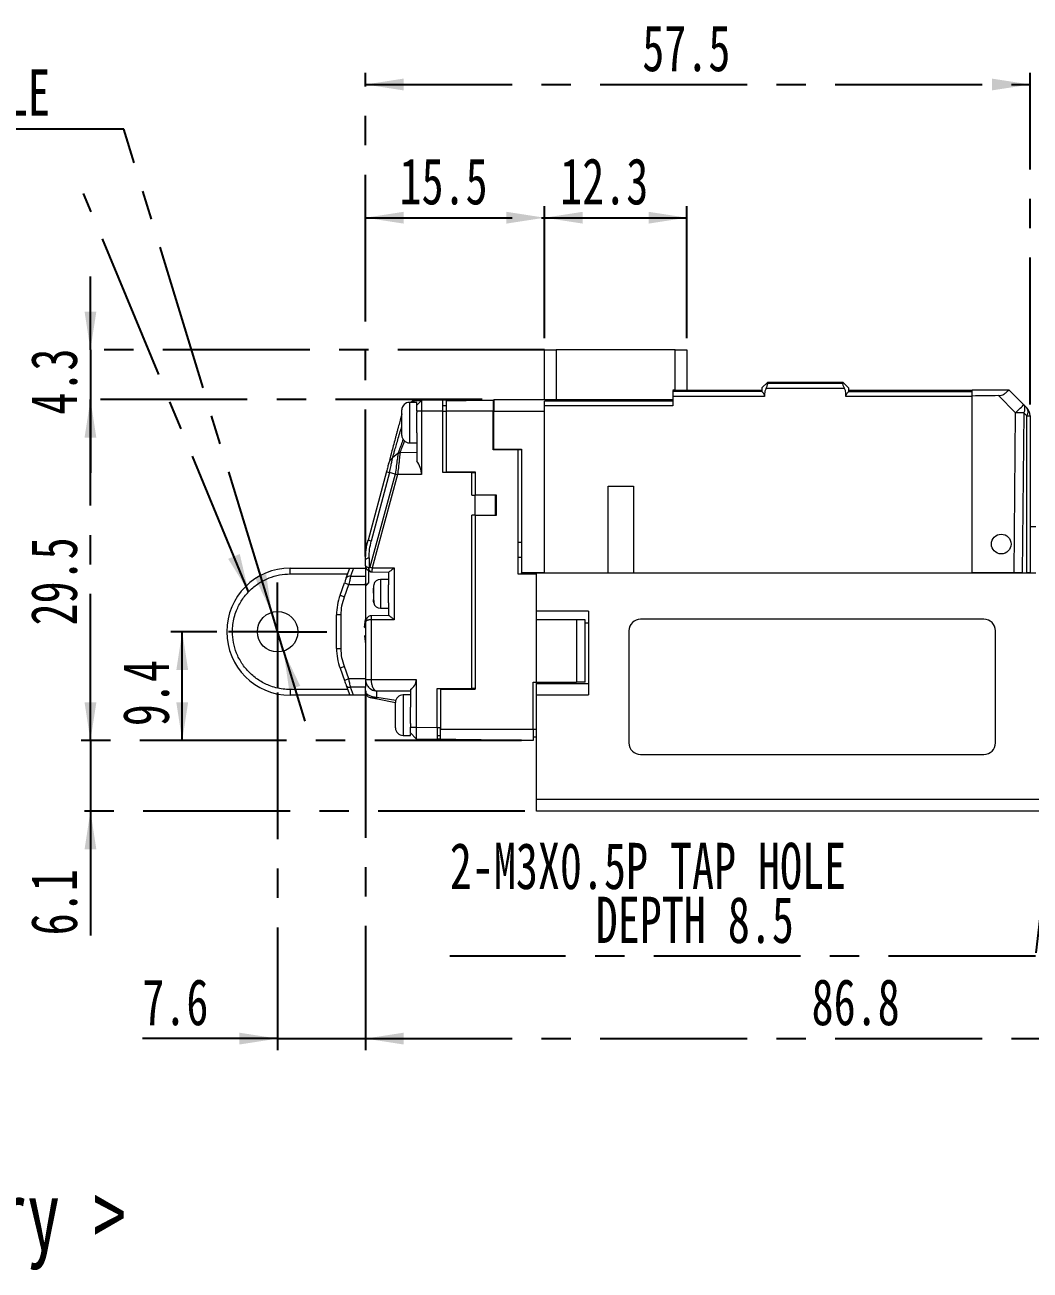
# Paper-space layout '시트2-ENG' of a CAD drawing. Header units: millimetres. Extents: x 5 to 415, y 5 to 292.
# Drawn here: x 73.4 to 160.3, y 123.4 to 231.1 of the extents above; entities that cross this region are included whole.
import ezdxf

# ---------------------------------------------------------------- set-up
doc = ezdxf.new("R2010")
doc.units = ezdxf.units.MM
doc.linetypes.add('CENTERX2', pattern=[20.32, 12.7, -2.54, 2.54, -2.54])
doc.layers.add('CENTER_LINE', color=7, linetype='CENTERX2')
doc.styles.add('SLDTEXTSTYLE0', font='TXT', dxfattribs={"width": 0.7})
doc.dimstyles.new('SLDDIMSTYLE0', dxfattribs={"dimtxt": 4, "dimasz": 3.302, "dimexe": 0, "dimexo": 0.0625, "dimgap": 1, "dimtad": 1, "dimrnd": 1e-09, "dimzin": 12, "dimdsep": 46, "dimtxsty": 'SLDTEXTSTYLE0', "dimsah": 1, "dimcen": 0.09, "dimadec": 0, "dimazin": 3, "dimtfac": 1, "dimtmove": 0, "dimatfit": 0, "dimfxl": 1, "dimfrac": 2, "dimtolj": 1, "dimtzin": 12, "dimarcsym": 0})
doc.dimstyles.new('SLDDIMSTYLE1', dxfattribs={"dimtxt": 4, "dimasz": 3.302, "dimexe": 0, "dimexo": 0.0625, "dimgap": 1, "dimtad": 1, "dimrnd": 1e-09, "dimzin": 12, "dimdsep": 46, "dimtxsty": 'SLDTEXTSTYLE0', "dimsah": 1, "dimcen": 0.09, "dimadec": 0, "dimazin": 3, "dimtfac": 1, "dimtofl": 0, "dimtmove": 0, "dimatfit": 3, "dimfxl": 1, "dimfrac": 2, "dimtolj": 1, "dimtzin": 12, "dimarcsym": 0})
doc.dimstyles.new('SLDDIMSTYLE2', dxfattribs={"dimtxt": 4, "dimasz": 3.302, "dimexe": 0, "dimexo": 0.0625, "dimgap": 1, "dimtad": 0, "dimtih": 1, "dimtoh": 1, "dimrnd": 1e-09, "dimzin": 12, "dimdsep": 46, "dimtxsty": 'SLDTEXTSTYLE0', "dimsah": 1, "dimcen": 0, "dimadec": 0, "dimazin": 3, "dimtol": 1, "dimtp": 0.1, "dimtm": 0.1, "dimtfac": 1, "dimtmove": 0, "dimatfit": 3, "dimfxl": 1, "dimfrac": 2, "dimtolj": 1, "dimarcsym": 0})
doc.dimstyles.new('SLDDIMSTYLE3', dxfattribs={"dimtxt": 4, "dimasz": 3.302, "dimexe": 0, "dimexo": 0.0625, "dimgap": 1, "dimtad": 1, "dimdec": 1, "dimrnd": 1e-09, "dimzin": 12, "dimdsep": 46, "dimtxsty": 'SLDTEXTSTYLE0', "dimsah": 1, "dimcen": 0.09, "dimadec": 0, "dimazin": 3, "dimtfac": 1, "dimtdec": 1, "dimtmove": 0, "dimatfit": 0, "dimfxl": 1, "dimfrac": 2, "dimtolj": 1, "dimtzin": 12, "dimarcsym": 0})
doc.dimstyles.new('SLDDIMSTYLE4', dxfattribs={"dimtxt": 4, "dimasz": 3.302, "dimexe": 0, "dimexo": 0.0625, "dimgap": 1, "dimtad": 0, "dimtih": 1, "dimtoh": 1, "dimrnd": 1e-09, "dimzin": 12, "dimdsep": 46, "dimtxsty": 'SLDTEXTSTYLE0', "dimsah": 1, "dimcen": 0, "dimadec": 0, "dimazin": 3, "dimtfac": 1, "dimtmove": 0, "dimatfit": 3, "dimfxl": 1, "dimfrac": 2, "dimtolj": 1, "dimtzin": 12, "dimarcsym": 0})
doc.dimstyles.new('SLDDIMSTYLE5', dxfattribs={"dimtxt": 4, "dimasz": 3.302, "dimexe": 0, "dimexo": 0.0625, "dimgap": 1, "dimtad": 1, "dimdec": 1, "dimrnd": 1e-09, "dimzin": 12, "dimdsep": 46, "dimtxsty": 'SLDTEXTSTYLE0', "dimsah": 1, "dimcen": 0.09, "dimadec": 0, "dimazin": 3, "dimtfac": 1, "dimtdec": 1, "dimtofl": 0, "dimtmove": 0, "dimatfit": 3, "dimfxl": 1, "dimfrac": 2, "dimtolj": 1, "dimtzin": 12, "dimarcsym": 0})
doc.dimstyles.new('SLDDIMSTYLE6', dxfattribs={"dimtxt": 0.18, "dimasz": 3.302, "dimexe": 0, "dimexo": 0.0625, "dimgap": 0, "dimtad": 0, "dimtih": 1, "dimtoh": 1, "dimdec": 0, "dimrnd": 1e-09, "dimzin": 0, "dimdsep": 46, "dimtxsty": 'Standard', "dimsah": 1, "dimcen": 0.09, "dimadec": 0, "dimazin": 0, "dimtfac": 3.302, "dimtdec": 0, "dimtofl": 0, "dimtmove": 0, "dimatfit": 3, "dimfxl": 1, "dimfrac": 2, "dimtolj": 1, "dimtzin": 0, "dimarcsym": 0})

# ---------------------------------------------------------------- blocks, each defined once
blk = doc.blocks.new('_D_29')
at = {"layer": 'CENTER_LINE'}
for p, q in [((79.03, 202.96), (79.03, 209.31)), ((118.32, 202.96), (78.03, 202.96)), ((79.03, 202.96), (79.03, 198.66)), ((112.92, 198.66), (78.03, 198.66)), ((79.03, 198.66), (79.03, 192.31))]:
    blk.add_line(p, q, dxfattribs=at)
for points in [[(79.03, 202.96), (79.54, 206.26), (78.52, 206.26)], [(79.03, 198.66), (78.52, 195.36), (79.54, 195.36)]]:
    blk.add_solid(points, dxfattribs=at)
at = {"layer": 'CENTER_LINE', "insert": (73.87, 197.35), "char_height": 4, "attachment_point": 1, "rotation": 90, "style": 'SLDTEXTSTYLE0'}
blk.add_mtext('4.3', dxfattribs=at)
blk = doc.blocks.new('_D_30')
at = {"layer": 'CENTER_LINE'}
for p, q in [((118.32, 203.96), (118.32, 215.38)), ((130.62, 203.96), (130.62, 215.38)), ((118.32, 214.38), (130.62, 214.38))]:
    blk.add_line(p, q, dxfattribs=at)
for points in [[(118.32, 214.38), (121.62, 213.87), (121.62, 214.89)], [(130.62, 214.38), (127.32, 214.89), (127.32, 213.87)]]:
    blk.add_solid(points, dxfattribs=at)
at = {"layer": 'CENTER_LINE', "insert": (119.67, 219.53), "char_height": 4, "attachment_point": 1, "style": 'SLDTEXTSTYLE0'}
blk.add_mtext('12.3', dxfattribs=at)
blk = doc.blocks.new('_D_31')
at = {"layer": 'CENTER_LINE'}
for p, q in [((81.93, 222.04), (47.46, 222.04)), ((94.71, 180.25), (81.93, 222.04)), ((95.73, 176.9), (94.71, 180.25)), ((95.73, 176.9), (97.59, 170.83))]:
    blk.add_line(p, q, dxfattribs=at)
for points in [[(94.71, 180.25), (94.23, 183.56), (93.26, 183.26)], [(95.73, 176.9), (96.21, 173.6), (97.18, 173.89)]]:
    blk.add_solid(points, dxfattribs=at)
at = {"layer": 'CENTER_LINE', "attachment_point": 1, "style": 'SLDTEXTSTYLE0'}
for s, insert, char_height in [('%%c', (47.46, 227.2), 4), ('HOLE', (67.91, 227.2), 4), ('3.5', (51.89, 227.2), 4), ('±0.1', (60.35, 225.85), 2.8)]:
    blk.add_mtext(s, dxfattribs=dict(at, insert=insert, char_height=char_height))
blk = doc.blocks.new('_D_32')
at = {"layer": 'CENTER_LINE'}
for p, q in [((102.82, 185.08), (102.82, 215.38)), ((118.32, 203.96), (118.32, 215.38)), ((102.82, 214.38), (118.32, 214.38))]:
    blk.add_line(p, q, dxfattribs=at)
for points in [[(102.82, 214.38), (106.12, 213.87), (106.12, 214.89)], [(118.32, 214.38), (115.02, 214.89), (115.02, 213.87)]]:
    blk.add_solid(points, dxfattribs=at)
at = {"layer": 'CENTER_LINE', "insert": (105.77, 219.53), "char_height": 4, "attachment_point": 1, "style": 'SLDTEXTSTYLE0'}
blk.add_mtext('15.5', dxfattribs=at)
blk = doc.blocks.new('_D_33')
at = {"layer": 'CENTER_LINE'}
for p, q in [((112.92, 198.66), (78.03, 198.66)), ((79.03, 169.16), (79.03, 198.66)), ((116.32, 169.16), (78.03, 169.16))]:
    blk.add_line(p, q, dxfattribs=at)
for points in [[(79.03, 198.66), (78.52, 195.36), (79.54, 195.36)], [(79.03, 169.16), (79.54, 172.46), (78.52, 172.46)]]:
    blk.add_solid(points, dxfattribs=at)
at = {"layer": 'CENTER_LINE', "insert": (73.87, 179.12), "char_height": 4, "attachment_point": 1, "rotation": 90, "style": 'SLDTEXTSTYLE0'}
blk.add_mtext('29.5', dxfattribs=at)
blk = doc.blocks.new('_D_34')
at = {"layer": 'CENTER_LINE'}
for p, q in [((79.03, 169.16), (79.03, 175.51)), ((116.32, 169.16), (78.03, 169.16)), ((79.03, 169.16), (79.03, 163.06)), ((116.62, 163.06), (78.03, 163.06)), ((79.03, 163.06), (79.03, 152.32))]:
    blk.add_line(p, q, dxfattribs=at)
for points in [[(79.03, 169.16), (79.54, 172.46), (78.52, 172.46)], [(79.03, 163.06), (78.52, 159.75), (79.54, 159.75)]]:
    blk.add_solid(points, dxfattribs=at)
at = {"layer": 'CENTER_LINE', "insert": (73.87, 152.32), "char_height": 4, "attachment_point": 1, "rotation": 90, "style": 'SLDTEXTSTYLE0'}
blk.add_mtext('6.1', dxfattribs=at)
blk = doc.blocks.new('_D_35')
at = {"layer": 'CENTER_LINE'}
for p, q in [((102.82, 185.08), (102.82, 226.9)), ((160.32, 198.24), (160.32, 226.9)), ((102.82, 225.9), (160.32, 225.9))]:
    blk.add_line(p, q, dxfattribs=at)
for points in [[(102.82, 225.9), (106.12, 225.39), (106.12, 226.41)], [(160.32, 225.9), (157.02, 226.41), (157.02, 225.39)]]:
    blk.add_solid(points, dxfattribs=at)
at = {"layer": 'CENTER_LINE', "insert": (126.77, 231.05), "char_height": 4, "attachment_point": 1, "style": 'SLDTEXTSTYLE0'}
blk.add_mtext('57.5', dxfattribs=at)
blk = doc.blocks.new('_D_39')
at = {"layer": 'CENTER_LINE'}
for p, q in [((102.82, 173.46), (102.82, 142.39)), ((95.22, 173.33), (95.22, 142.39)), ((95.22, 143.39), (83.52, 143.39)), ((95.22, 143.39), (102.82, 143.39)), ((102.82, 143.39), (109.17, 143.39))]:
    blk.add_line(p, q, dxfattribs=at)
for points in [[(95.22, 143.39), (91.92, 143.9), (91.92, 142.88)], [(102.82, 143.39), (106.12, 142.88), (106.12, 143.9)]]:
    blk.add_solid(points, dxfattribs=at)
at = {"layer": 'CENTER_LINE', "insert": (83.52, 148.55), "char_height": 4, "attachment_point": 1, "style": 'SLDTEXTSTYLE0'}
blk.add_mtext('7.6', dxfattribs=at)
blk = doc.blocks.new('_D_40')
at = {"layer": 'CENTER_LINE'}
for p, q in [((102.82, 173.46), (102.82, 142.39)), ((189.62, 162.26), (189.62, 142.39)), ((102.82, 143.39), (189.62, 143.39))]:
    blk.add_line(p, q, dxfattribs=at)
for points in [[(102.82, 143.39), (106.12, 142.88), (106.12, 143.9)], [(189.62, 143.39), (186.32, 143.9), (186.32, 142.88)]]:
    blk.add_solid(points, dxfattribs=at)
at = {"layer": 'CENTER_LINE', "insert": (141.42, 148.55), "char_height": 4, "attachment_point": 1, "style": 'SLDTEXTSTYLE0'}
blk.add_mtext('86.8', dxfattribs=at)
blk = doc.blocks.new('_D_42')
at = {"layer": 'CENTER_LINE'}
for p, q in [((164.97, 186.1), (165.71, 192.4)), ((164.97, 186.1), (164.67, 183.61)), ((164.67, 183.61), (160.78, 150.51)), ((160.78, 150.51), (110.12, 150.51))]:
    blk.add_line(p, q, dxfattribs=at)
for points in [[(164.97, 186.1), (165.86, 189.32), (164.85, 189.44)], [(164.67, 183.61), (163.78, 180.39), (164.79, 180.28)]]:
    blk.add_solid(points, dxfattribs=at)
at = {"layer": 'CENTER_LINE', "char_height": 4, "attachment_point": 1, "style": 'SLDTEXTSTYLE0'}
for s, insert in [('2-M3X0.5P TAP HOLE', (110.12, 160.32)), ('DEPTH 8.5', (122.74, 155.66))]:
    blk.add_mtext(s, dxfattribs=dict(at, insert=insert))
blk = doc.blocks.new('_D_43')
at = {"layer": 'CENTER_LINE'}
for p, q in [((89.97, 178.58), (85.97, 178.58)), ((86.97, 169.16), (86.97, 178.58)), ((116.32, 169.16), (85.97, 169.16))]:
    blk.add_line(p, q, dxfattribs=at)
for points in [[(86.97, 178.58), (86.46, 175.27), (87.48, 175.27)], [(86.97, 169.16), (87.48, 172.46), (86.46, 172.46)]]:
    blk.add_solid(points, dxfattribs=at)
at = {"layer": 'CENTER_LINE', "insert": (81.82, 170.41), "char_height": 4, "attachment_point": 1, "rotation": 90, "style": 'SLDTEXTSTYLE0'}
blk.add_mtext('9.4', dxfattribs=at)
blk = doc.blocks.new('SW_CENTERMARKSYMBOL_9')
at = {"layer": 'CENTER_LINE', "color": 0}
for p, q in [((0, 2.5), (0, 4.25)), ((0, 0), (0, 2.5)), ((-2.5, 0), (-4.25, 0)), ((0, 0), (-2.5, 0)), ((0, 0), (0, -2.5)), ((0, 0), (2.5, 0)), ((2.5, 0), (4.25, 0)), ((0, -2.5), (0, -4.25))]:
    blk.add_line(p, q, dxfattribs=at)

psp = doc.layouts.new('시트2-ENG')

# ---------------------------------------------------------------- linework, layer by layer
at = {"color": 7, "linetype": 'Continuous', "lineweight": 18}
for p, q in [((118.319, 198.659), (118.319, 202.959)), ((119.319, 202.959), (119.319, 198.659)), ((129.619, 202.959), (119.319, 202.959)), ((129.619, 199.456), (129.619, 202.959)), ((130.619, 202.959), (130.619, 199.459)), ((129.614, 199.459), (129.419, 199.459)), ((137.12, 199.343), (129.419, 199.342)), ((129.619, 199.459), (137.119, 199.459)), ((137.619, 200.159), (137.119, 199.659)), ((144.265, 199.616), (137.473, 199.616)), ((137.619, 200.055), (137.619, 200.159)), ((137.619, 200.159), (144.119, 200.159)), ((144.119, 200.055), (137.619, 200.055)), ((144.619, 199.659), (144.119, 200.159)), ((144.619, 199.459), (155.319, 199.459)), ((144.619, 199.343), (155.319, 199.342)), ((158.501, 199.459), (155.319, 199.459)), ((155.319, 198.958), (155.319, 199.459)), ((158.531, 199.447), (159.766, 198.212)), ((107.269, 198.409), (106.619, 198.409)), ((106.897, 198.526), (106.744, 198.409)), ((106.897, 198.526), (106.744, 198.409)), ((106.744, 198.409), (106.869, 198.505)), ((107.047, 198.567), (107.669, 198.577)), ((107.669, 198.577), (107.269, 198.17)), ((107.269, 198.17), (107.269, 198.408)), ((107.269, 197.659), (107.269, 198.17)), ((109.519, 198.61), (107.669, 198.577)), ((107.669, 198.577), (107.669, 197.659)), ((109.519, 198.61), (111.819, 198.65)), ((109.519, 197.659), (109.519, 198.61)), ((111.819, 198.65), (111.819, 198.588)), ((113.869, 198.613), (113.919, 198.613)), ((113.919, 198.659), (129.419, 198.659)), ((129.419, 198.527), (118.319, 198.527)), ((129.419, 198.909), (129.419, 198.101)), ((137.353, 198.909), (129.419, 198.909)), ((137.349, 199.159), (137.282, 199.159)), ((137.349, 199.159), (137.353, 198.909)), ((144.386, 198.909), (144.39, 199.159)), ((155.319, 198.909), (144.386, 198.909)), ((144.39, 199.159), (144.457, 199.159)), ((155.319, 183.659), (155.319, 198.958)), ((159.067, 197.514), (157.59, 198.991)), ((159.766, 198.212), (160.026, 197.951)), ((105.969, 195.559), (105.969, 197.758)), ((107.669, 197.659), (107.269, 197.659)), ((107.269, 197.659), (107.269, 197.54)), ((107.269, 195.777), (107.269, 197.54)), ((107.669, 197.659), (107.669, 192.159)), ((109.519, 197.659), (107.669, 197.659)), ((109.819, 198.115), (109.519, 198.115)), ((109.519, 192.356), (109.519, 197.659)), ((109.519, 197.659), (109.819, 197.659)), ((109.819, 192.406), (109.819, 197.659)), ((113.919, 197.659), (113.869, 197.659)), ((113.869, 194.311), (113.869, 197.659)), ((113.919, 197.659), (118.319, 197.659)), ((113.919, 194.359), (113.919, 197.659)), ((129.419, 198.101), (118.319, 198.101)), ((118.319, 183.659), (118.319, 197.659)), ((158.945, 183.659), (159.067, 197.514)), ((159.766, 197.505), (159.644, 183.659)), ((160.026, 197.244), (159.766, 197.505)), ((160.026, 183.659), (160.026, 197.244)), ((160.026, 197.244), (160.319, 197.244)), ((160.319, 197.244), (160.319, 183.659)), ((106.619, 194.909), (107.269, 194.909)), ((107.269, 195.777), (107.269, 193.329)), ((113.869, 195.659), (113.919, 195.659)), ((105.636, 193.983), (105.168, 193.624)), ((107.269, 194.07), (105.813, 194.045)), ((116.019, 194.311), (113.869, 194.311)), ((113.919, 194.359), (116.319, 194.359)), ((116.019, 183.559), (116.019, 194.311)), ((116.319, 194.311), (116.019, 194.311)), ((116.319, 194.359), (116.319, 183.659)), ((104.811, 193.09), (104.807, 193.077)), ((104.912, 193.313), (104.811, 193.09)), ((104.811, 193.09), (104.89, 193.266)), ((104.826, 193.143), (104.814, 193.097)), ((104.826, 193.143), (104.815, 193.091)), ((104.831, 193.117), (104.837, 193.117)), ((105.168, 193.624), (105.047, 193.495)), ((105.047, 193.495), (105.168, 193.624)), ((105.158, 193.576), (105.168, 193.624)), ((104.637, 192.443), (103.044, 186.498)), ((105.398, 192.212), (103.201, 184.158)), ((104.914, 192.342), (103.327, 186.422)), ((105.599, 192.159), (103.4, 184.104)), ((105.398, 192.212), (104.914, 192.342)), ((107.669, 192.159), (105.599, 192.159)), ((112.019, 192.356), (109.519, 192.356)), ((109.819, 192.406), (109.819, 192.356)), ((109.819, 192.406), (112.319, 192.406)), ((112.019, 190.386), (112.019, 192.356)), ((112.019, 192.356), (112.319, 192.356)), ((112.319, 192.406), (112.319, 190.406)), ((123.819, 191.159), (126.019, 191.159)), ((123.819, 183.659), (123.819, 191.159)), ((126.019, 191.159), (126.019, 183.659)), ((112.019, 190.386), (112.319, 190.386)), ((112.319, 190.406), (112.319, 190.386)), ((112.319, 190.406), (114.119, 190.406)), ((112.319, 188.646), (112.319, 190.386)), ((114.069, 190.386), (112.319, 190.386)), ((114.069, 188.646), (114.069, 190.386)), ((114.119, 190.406), (114.119, 188.626)), ((112.319, 188.646), (112.019, 188.646)), ((112.019, 173.659), (112.019, 188.646)), ((112.319, 188.646), (114.069, 188.646)), ((112.319, 188.646), (112.319, 188.626)), ((112.319, 188.626), (112.319, 173.609)), ((114.119, 188.626), (112.319, 188.626)), ((160.819, 187.656), (160.319, 187.656)), ((103.327, 186.422), (103.044, 186.498)), ((116.019, 186.308), (116.319, 186.308)), ((102.819, 184.265), (102.819, 184.79)), ((103.136, 184.973), (103.136, 184.116)), ((116.319, 185.009), (116.019, 185.009)), ((96.319, 183.576), (96.319, 184.076)), ((96.319, 184.076), (101.473, 184.076)), ((96.319, 183.576), (101.291, 183.576)), ((101.163, 183.223), (101.473, 184.076)), ((101.473, 184.076), (101.796, 184.076)), ((101.796, 184.076), (101.539, 183.369)), ((101.539, 183.369), (102.819, 183.369)), ((101.796, 184.076), (102.819, 184.076)), ((102.819, 184.076), (102.819, 183.369)), ((102.819, 183.369), (102.819, 182.662)), ((103.136, 184.116), (103.12, 184.119)), ((103.271, 183.77), (103.345, 183.767)), ((103.32, 183.761), (104.836, 183.734)), ((103.4, 184.104), (105.311, 184.104)), ((104.819, 183.106), (104.119, 183.106)), ((104.819, 183.734), (104.819, 182.635)), ((105.311, 184.104), (105.311, 179.614)), ((117.619, 183.559), (116.019, 183.559)), ((118.319, 183.659), (116.319, 183.659)), ((116.319, 183.559), (116.319, 183.659)), ((117.619, 180.356), (117.619, 183.656)), ((117.619, 183.656), (160.819, 183.656)), ((118.319, 183.659), (123.819, 183.659)), ((120.854, 183.659), (120.854, 183.656)), ((123.019, 183.656), (123.019, 183.659)), ((126.019, 183.659), (155.319, 183.659)), ((130.819, 183.659), (130.819, 183.656)), ((132.819, 183.659), (132.819, 183.656)), ((155.319, 183.656), (155.319, 183.659)), ((158.945, 183.659), (155.319, 183.659)), ((156.019, 183.656), (156.019, 183.659)), ((159.644, 183.659), (158.945, 183.659)), ((159.644, 183.659), (160.026, 183.659)), ((160.319, 183.659), (160.026, 183.659)), ((100.621, 181.735), (101.008, 182.799)), ((100.997, 181.598), (101.384, 182.662)), ((101.008, 182.799), (101.384, 182.662)), ((101.384, 182.662), (102.819, 182.662)), ((102.819, 182.662), (102.819, 179.631)), ((103.536, 182.647), (103.519, 182.505)), ((103.519, 182.505), (103.519, 182.298)), ((103.519, 182.298), (103.527, 182.332)), ((103.519, 182.189), (103.519, 182.298)), ((103.519, 182.03), (103.519, 182.189)), ((103.519, 181.921), (103.519, 182.03)), ((104.819, 182.254), (104.819, 182.635)), ((104.819, 181.078), (104.819, 182.254)), ((100.621, 181.735), (100.997, 181.598)), ((103.527, 181.825), (103.519, 181.792)), ((103.519, 181.792), (103.519, 181.367)), ((103.519, 181.367), (103.536, 181.225)), ((103.519, 181.208), (103.519, 181.367)), ((103.536, 181.066), (103.519, 181.208)), ((103.536, 181.225), (103.536, 181.066)), ((104.819, 181.078), (104.819, 179.983)), ((100.319, 177.128), (100.319, 180.024)), ((100.719, 180.024), (100.319, 180.024)), ((100.719, 177.128), (100.719, 180.024)), ((104.835, 179.983), (103.307, 179.956)), ((104.119, 180.606), (104.819, 180.606)), ((122.119, 180.356), (117.619, 180.356)), ((117.619, 179.609), (117.619, 180.356)), ((122.119, 180.356), (122.119, 173.106)), ((102.733, 178.963), (102.82, 179.631)), ((102.733, 178.963), (102.819, 178.876)), ((102.941, 179.732), (102.819, 179.768)), ((102.819, 179.626), (102.872, 179.626)), ((102.819, 179.374), (102.819, 174.459)), ((102.819, 179.201), (102.819, 179.365)), ((102.819, 178.876), (102.819, 178.276)), ((103.311, 179.614), (103.311, 174.459)), ((105.311, 179.614), (103.311, 179.614)), ((117.619, 174.209), (117.619, 179.609)), ((121.069, 179.609), (117.619, 179.609)), ((121.069, 179.609), (121.069, 174.209)), ((121.819, 179.609), (121.069, 179.609)), ((121.819, 174.209), (121.819, 179.609)), ((156.319, 179.656), (126.619, 179.656)), ((102.819, 178.276), (102.733, 178.19)), ((102.733, 178.19), (102.82, 177.522)), ((125.619, 178.656), (125.619, 168.956)), ((157.319, 168.956), (157.319, 178.656)), ((100.319, 177.128), (100.719, 177.128)), ((102.819, 177.522), (102.819, 174.491)), ((100.997, 175.555), (100.621, 175.418)), ((101.384, 174.491), (100.997, 175.555)), ((100.621, 175.418), (101.008, 174.354)), ((101.384, 174.491), (101.008, 174.354)), ((102.819, 174.491), (101.384, 174.491)), ((102.819, 174.491), (102.819, 174.459)), ((102.819, 174.459), (103.311, 174.459)), ((103.311, 174.459), (107.219, 174.459)), ((107.219, 174.459), (107.219, 170.313)), ((101.291, 173.576), (96.319, 173.576)), ((96.319, 173.576), (96.319, 173.076)), ((101.163, 173.929), (101.473, 173.076)), ((102.819, 173.783), (101.539, 173.783)), ((101.796, 173.076), (101.539, 173.783)), ((102.819, 174.393), (102.819, 173.783)), ((102.819, 173.076), (102.819, 173.783)), ((103.819, 173.459), (106.719, 173.459)), ((103.819, 172.901), (103.819, 173.459)), ((106.719, 173.593), (106.719, 172.06)), ((109.019, 173.659), (112.019, 173.659)), ((109.019, 170.281), (109.019, 173.659)), ((109.319, 173.609), (109.319, 173.659)), ((109.319, 173.609), (112.319, 173.609)), ((109.319, 173.609), (109.319, 170.159)), ((112.319, 173.659), (112.019, 173.659)), ((117.319, 174.209), (117.619, 174.209)), ((117.319, 170.159), (117.319, 174.209)), ((117.619, 174.209), (121.069, 174.209)), ((117.619, 173.106), (117.619, 174.209)), ((117.619, 174.106), (122.119, 174.106)), ((121.819, 174.209), (121.069, 174.209)), ((101.473, 173.076), (96.319, 173.076)), ((101.796, 173.076), (101.473, 173.076)), ((102.819, 173.076), (101.796, 173.076)), ((102.819, 173.178), (102.902, 173.094)), ((105.408, 172.441), (103.721, 172.778)), ((105.419, 171.118), (105.419, 172.456)), ((106.719, 173.106), (106.069, 173.106)), ((117.619, 164.056), (117.619, 173.106)), ((117.619, 173.106), (122.119, 173.106)), ((106.719, 170.977), (106.719, 172.06)), ((105.419, 170.256), (105.419, 171.118)), ((106.719, 170.653), (106.719, 170.977)), ((106.719, 170.653), (106.719, 170.313)), ((106.719, 170.313), (107.219, 170.313)), ((107.219, 170.313), (109.019, 170.281)), ((109.019, 170.281), (109.019, 169.281)), ((109.319, 170.276), (109.019, 170.276)), ((117.319, 170.159), (117.619, 170.159)), ((106.069, 169.606), (106.719, 169.606)), ((106.719, 169.821), (107.222, 169.309)), ((106.719, 169.821), (107.222, 169.309)), ((106.732, 169.809), (106.719, 169.821)), ((106.719, 169.606), (106.719, 169.756)), ((107.219, 169.313), (109.019, 169.281)), ((109.319, 169.576), (109.019, 169.576)), ((109.319, 169.276), (109.019, 169.281)), ((117.619, 169.459), (117.319, 169.459)), ((126.619, 167.956), (156.319, 167.956)), ((186.619, 164.056), (117.619, 164.056)), ((117.619, 163.056), (117.619, 164.056)), ((186.619, 163.056), (117.619, 163.056))]:
    psp.add_line(p, q, dxfattribs=at)
at = {"color": 8, "linetype": 'Continuous', "lineweight": 18}
for p, q in [((106.619, 198.408), (106.619, 194.909)), ((114.119, 189.48), (114.069, 189.48)), ((114.069, 189.141), (114.119, 189.141)), ((104.119, 183.106), (104.119, 182.254)), ((104.119, 182.254), (104.119, 180.606)), ((102.829, 179.43), (102.819, 179.374)), ((121.819, 179.356), (122.119, 179.356)), ((105.45, 172.638), (103.819, 172.901)), ((106.069, 173.106), (106.069, 170.977)), ((106.069, 170.977), (106.069, 169.606))]:
    psp.add_line(p, q, dxfattribs=at)
at = {"color": 7, "linetype": 'Continuous', "lineweight": 18, "flags": 128}
for points in [[(159.067, 197.514), (159.204, 197.65), (159.335, 197.782), (159.456, 197.902), (159.562, 198.008), (159.648, 198.095), (159.713, 198.159), (159.752, 198.199), (159.766, 198.212)], [(102.819, 184.79), (102.825, 184.815), (102.84, 184.841), (102.866, 184.865), (102.902, 184.889), (102.948, 184.912), (103.002, 184.934), (103.065, 184.954), (103.136, 184.973)], [(103.819, 172.901), (103.806, 172.872), (103.792, 172.846), (103.779, 172.824), (103.767, 172.806), (103.754, 172.793), (103.743, 172.783), (103.732, 172.778), (103.721, 172.778)]]:
    psp.add_lwpolyline(points, dxfattribs=at)
at = {"color": 7, "linetype": 'Continuous', "lineweight": 18}
for centre, radius in [((157.819, 186.159), 0.85), ((95.219, 178.576), 1.75)]:
    psp.add_circle(centre, radius, dxfattribs=at)
for centre, radius, start, end in [((106.619, 197.759), 0.65, 90, 180), ((159.258, 197.859), 0.619, 325.14306, 34.85694), ((158.358, 112.775), 84.741, 89.04802, 89.52025), ((159.519, 197.598), 0.619, 325.14306, 34.85694), ((159.319, 197.244), 1, 0, 45), ((106.619, 195.559), 0.65, 180, 270), ((116.158, 230.89), 48.494, 254.50273, 254.74739), ((96.319, 178.576), 5.5, 90, 270), ((101.44, 183.066), 0.319, 72.02706, 150.43694), ((104.119, 182.506), 0.6, 90, 167.14802), ((105.319, 180.024), 5, 160, 180), ((104.119, 181.206), 0.6, 193.5835, 270), ((126.619, 178.656), 1, 90, 180), ((156.319, 178.656), 1, 0, 90), ((105.319, 177.128), 5, 180, 200), ((106.219, 174.459), 1, 300.00504, 360), ((101.44, 174.087), 0.319, 209.56306, 287.97294), ((103.319, 173.368), 0.5, 180, 258.69007), ((106.069, 172.456), 0.65, 90, 180), ((106.069, 170.256), 0.65, 180, 270), ((126.619, 168.956), 1, 180, 270), ((156.319, 168.956), 1, 270, 0)]:
    psp.add_arc(centre, radius, start, end, dxfattribs=at)
for centre, major_axis, ratio, start_param, end_param in [((255.104, 198.459), (114.589, -0.009), 0.0087265, 2.5886711, 2.6276429), ((105.815, 192.159), (0, 1.886), 0.9828419, 4.712389, 5.3816768)]:
    psp.add_ellipse(centre, major_axis=major_axis, ratio=ratio, start_param=start_param, end_param=end_param, dxfattribs=at)
for points in [[(118.319, 202.959), (118.334, 202.959), (118.364, 202.959), (118.596, 202.959), (118.926, 202.959), (119.188, 202.959), (119.319, 202.959)], [(129.619, 202.959), (129.75, 202.959), (130.012, 202.959), (130.343, 202.959), (130.574, 202.959), (130.604, 202.959), (130.619, 202.959)], [(129.419, 199.342), (129.419, 199.319), (129.419, 199.271), (129.419, 199.165), (129.419, 199.042), (129.419, 198.954), (129.419, 198.909)], [(155.319, 199.342), (155.319, 199.376), (155.319, 199.443), (155.319, 199.454), (155.319, 199.459)], [(155.319, 198.909), (155.319, 198.954), (155.319, 199.042), (155.319, 199.165), (155.319, 199.271), (155.319, 199.319), (155.319, 199.342)], [(106.869, 198.505), (106.896, 198.522), (106.951, 198.557), (107.015, 198.563), (107.047, 198.567)], [(113.919, 198.659), (113.919, 198.644), (113.919, 198.613), (113.919, 198.382), (113.919, 198.052), (113.919, 197.79), (113.919, 197.659)], [(118.319, 197.659), (118.319, 197.746), (118.319, 197.922), (118.319, 198.166), (118.319, 198.379), (118.319, 198.478), (118.319, 198.527)], [(103.527, 182.332), (103.524, 182.247), (103.518, 182.079), (103.524, 181.91), (103.527, 181.825)], [(100.719, 180.024), (100.731, 180.293), (100.754, 180.829), (100.916, 181.342), (100.997, 181.598)], [(100.997, 175.555), (100.916, 175.811), (100.754, 176.323), (100.731, 176.86), (100.719, 177.128)]]:
    psp.add_open_spline(points, degree=3, dxfattribs=at)
for points, knots in [([(129.419, 199.449), (129.419, 199.45), (129.419, 199.451), (129.419, 199.383), (129.419, 199.342)], [0, 0, 0, 0, 0.397291, 1, 1, 1, 1]), ([(137.119, 199.659), (137.12, 199.654), (137.12, 199.646), (137.12, 199.578), (137.12, 199.477), (137.12, 199.388), (137.12, 199.343)], [0, 0, 0, 0, 0.2498264, 0.4997685, 0.7498264, 1, 1, 1, 1]), ([(137.282, 199.159), (137.259, 199.193), (137.208, 199.27), (137.151, 199.317), (137.12, 199.343)], [0, 0, 0, 0, 0.4537894, 1, 1, 1, 1]), ([(137.473, 199.616), (137.437, 199.54), (137.366, 199.395), (137.355, 199.235), (137.349, 199.159)], [0, 0, 0, 0, 0.5233128, 1, 1, 1, 1]), ([(137.473, 199.616), (137.496, 199.662), (137.539, 199.751), (137.585, 199.878), (137.614, 199.985), (137.618, 200.032), (137.619, 200.055)], [0, 0, 0, 0, 0.26833106, 0.5220653, 0.76468776, 1, 1, 1, 1]), ([(144.119, 200.159), (144.119, 200.154), (144.119, 200.145), (144.119, 200.085), (144.119, 200.055)], [0, 0, 0, 0, 0.5000079, 1, 1, 1, 1]), ([(144.265, 199.616), (144.243, 199.662), (144.199, 199.751), (144.154, 199.878), (144.125, 199.985), (144.121, 200.032), (144.119, 200.055)], [0, 0, 0, 0, 0.268398, 0.5221781, 0.7647473, 1, 1, 1, 1]), ([(144.39, 199.159), (144.384, 199.235), (144.372, 199.396), (144.302, 199.54), (144.265, 199.616)], [0, 0, 0, 0, 0.4793147, 1, 1, 1, 1]), ([(144.457, 199.159), (144.477, 199.189), (144.527, 199.266), (144.584, 199.314), (144.618, 199.343)], [0, 0, 0, 0, 0.39570779, 1, 1, 1, 1]), ([(144.619, 199.659), (144.619, 199.654), (144.619, 199.646), (144.619, 199.578), (144.619, 199.477), (144.619, 199.388), (144.619, 199.343)], [0, 0, 0, 0, 0.2498829, 0.4998439, 0.7498829, 1, 1, 1, 1]), ([(157.59, 198.991), (157.674, 198.998), (157.843, 199.01), (158.076, 199.125), (158.258, 199.276), (158.402, 199.41), (158.489, 199.47), (158.52, 199.453), (158.531, 199.447)], [0, 0, 0, 0, 0.15407221, 0.30920669, 0.48833471, 0.67150156, 0.87823079, 1, 1, 1, 1]), ([(109.819, 198.563), (110.575, 198.573), (111.925, 198.589), (113.275, 198.606), (113.869, 198.613)], [0, 0, 0, 0, 0.5600038, 1, 1, 1, 1]), ([(109.819, 197.659), (109.819, 197.76), (109.819, 197.964), (109.819, 198.235), (109.819, 198.439), (109.819, 198.548), (109.819, 198.559), (109.819, 198.563)], [0, 0, 0, 0, 0.2147016, 0.4294041, 0.6440889, 0.8587662, 1, 1, 1, 1]), ([(113.869, 198.613), (113.869, 198.602), (113.869, 198.581), (113.869, 198.417), (113.869, 198.175), (113.869, 197.906), (113.869, 197.729), (113.869, 197.659)], [0, 0, 0, 0, 0.2147025, 0.4294057, 0.6440908, 0.8587685, 1, 1, 1, 1]), ([(137.353, 198.909), (137.349, 198.953), (137.341, 199.045), (137.302, 199.12), (137.282, 199.159)], [0, 0, 0, 0, 0.4781153, 1, 1, 1, 1]), ([(144.386, 198.909), (144.39, 198.954), (144.398, 199.046), (144.437, 199.12), (144.457, 199.159)], [0, 0, 0, 0, 0.4842701, 1, 1, 1, 1]), ([(105.893, 197.128), (105.848, 196.962), (105.758, 196.627), (105.643, 196.196), (105.547, 195.839), (105.471, 195.556), (105.362, 195.148), (105.225, 194.636), (105.077, 194.083), (104.964, 193.661), (104.916, 193.485), (104.897, 193.413)], [0, 0, 0, 0, 0.107145, 0.2164372, 0.2809022, 0.3449951, 0.4090648, 0.5673186, 0.7248617, 0.8868336, 1, 1, 1, 1]), ([(105.969, 197.415), (105.966, 197.401), (105.955, 197.363), (105.937, 197.292), (105.914, 197.209), (105.9, 197.155), (105.893, 197.128)], [0, 0, 0, 0, 0.1655439, 0.4571209, 0.7329877, 1, 1, 1, 1]), ([(105.969, 197.069), (105.966, 197.07), (105.894, 197.099), (105.893, 197.114), (105.893, 197.128)], [0, 0, 0, 0, 0.0545203, 1, 1, 1, 1]), ([(113.869, 197.659), (113.113, 197.66), (111.763, 197.661), (110.413, 197.659), (109.819, 197.659)], [0, 0, 0, 0, 0.560005, 1, 1, 1, 1]), ([(105.636, 193.983), (105.632, 193.956), (105.626, 193.903), (105.571, 193.492), (105.493, 192.908), (105.43, 192.444), (105.398, 192.212)], [0, 0, 0, 0, 0.2502245, 0.5000044, 0.7497637, 1, 1, 1, 1]), ([(105.813, 194.045), (105.811, 194.03), (105.808, 193.999), (105.783, 193.774), (105.751, 193.483), (105.714, 193.153), (105.663, 192.709), (105.622, 192.354), (105.599, 192.159)], [0, 0, 0, 0, 0.18006103, 0.37836535, 0.50573874, 0.63991035, 0.80120571, 1, 1, 1, 1]), ([(105.636, 193.983), (105.663, 194.001), (105.717, 194.035), (105.781, 194.042), (105.813, 194.045)], [0, 0, 0, 0, 0.5027423, 1, 1, 1, 1]), ([(104.824, 193.121), (104.814, 193.084), (104.794, 193.011), (104.747, 192.836), (104.694, 192.636), (104.656, 192.496), (104.638, 192.427)], [0, 0, 0, 0, 0.2530718, 0.5047876, 0.7559179, 1, 1, 1, 1]), ([(104.904, 193.276), (104.894, 193.273), (104.876, 193.267), (104.851, 193.208), (104.839, 193.18)], [0, 0, 0, 0, 0.52713226, 1, 1, 1, 1]), ([(105.156, 193.579), (105.116, 193.551), (104.994, 193.466), (104.922, 193.337), (104.873, 193.25)], [0, 0, 0, 0, 0.3272289, 1, 1, 1, 1]), ([(105.155, 193.588), (105.141, 193.579), (105.107, 193.558), (105.081, 193.527), (105.066, 193.51)], [0, 0, 0, 0, 0.4175847, 1, 1, 1, 1]), ([(104.654, 192.435), (104.664, 192.428), (104.687, 192.413), (104.832, 192.367), (104.914, 192.342)], [0, 0, 0, 0, 0.43152192, 1, 1, 1, 1]), ([(105.398, 192.212), (105.412, 192.209), (105.44, 192.202), (105.492, 192.197), (105.539, 192.183), (105.574, 192.166), (105.592, 192.161), (105.599, 192.159)], [0, 0, 0, 0, 0.2498864, 0.4999256, 0.7479591, 0.9077936, 1, 1, 1, 1]), ([(102.819, 184.79), (102.829, 185.078), (102.847, 185.65), (102.979, 186.217), (103.044, 186.498)], [0, 0, 0, 0, 0.5044166, 1, 1, 1, 1]), ([(103.136, 184.973), (103.144, 185.216), (103.159, 185.7), (103.272, 186.183), (103.327, 186.422)], [0, 0, 0, 0, 0.5041531, 1, 1, 1, 1]), ([(102.819, 184.282), (102.819, 184.292), (102.819, 184.315), (102.819, 184.201), (102.819, 184.065), (102.819, 183.93), (102.819, 183.827), (102.819, 183.714), (102.819, 183.59), (102.819, 183.5), (102.819, 183.439), (102.819, 183.369), (102.819, 183.258), (102.819, 183.038), (102.819, 182.863), (102.819, 182.734)], [0, 0, 0, 0, 0.1190784, 0.265809, 0.4125396, 0.4732349, 0.533931, 0.5945989, 0.655233, 0.715856, 0.7182193, 0.7365535, 0.8076136, 0.8580433, 1, 1, 1, 1]), ([(102.819, 184.267), (102.825, 184.223), (102.836, 184.134), (102.944, 183.966), (103.087, 183.868), (103.185, 183.802)], [0, 0, 0, 0, 0.23397, 0.4786296, 1, 1, 1, 1]), ([(102.819, 184.265), (102.832, 184.25), (102.86, 184.218), (103.03, 184.153), (103.12, 184.119)], [0, 0, 0, 0, 0.47094525, 1, 1, 1, 1]), ([(103.201, 184.158), (103.199, 184.155), (103.197, 184.148), (103.189, 184.136), (103.175, 184.124), (103.156, 184.115), (103.143, 184.115), (103.136, 184.116)], [0, 0, 0, 0, 0.1072724, 0.2162658, 0.4632621, 0.7330696, 1, 1, 1, 1]), ([(96.319, 173.576), (96.109, 173.584), (95.691, 173.599), (95.072, 173.721), (94.354, 173.954), (93.558, 174.366), (92.759, 175.015), (92.216, 175.684), (91.872, 176.272), (91.602, 176.865), (91.377, 177.634), (91.3, 178.472), (91.345, 179.204), (91.463, 179.823), (91.697, 180.542), (92.109, 181.338), (92.759, 182.137), (93.427, 182.68), (94.015, 183.024), (94.608, 183.292), (95.377, 183.526), (96.005, 183.56), (96.319, 183.576)], [0, 0, 0, 0, 0.0401363, 0.0799448, 0.1200656, 0.1843544, 0.2500076, 0.3156608, 0.3478297, 0.3800322, 0.439999, 0.4999996, 0.5401137, 0.5799222, 0.6200663, 0.6843551, 0.7500083, 0.8156615, 0.8478304, 0.8800329, 0.939991, 1, 1, 1, 1]), ([(101.163, 183.223), (101.143, 183.17), (101.111, 183.082), (101.057, 182.932), (101.025, 182.844), (101.008, 182.799)], [0, 0, 0, 0, 0.4275594, 0.711619, 1, 1, 1, 1]), ([(101.539, 183.369), (101.519, 183.281), (101.49, 183.145), (101.435, 182.897), (101.403, 182.749), (101.384, 182.662)], [0, 0, 0, 0, 0.4300589, 0.6669126, 1, 1, 1, 1]), ([(103.178, 183.806), (103.196, 183.797), (103.232, 183.778), (103.271, 183.769), (103.29, 183.765)], [0, 0, 0, 0, 0.5187046, 1, 1, 1, 1]), ([(105.311, 184.104), (105.31, 184.103), (105.268, 184.066), (105.167, 183.979), (105.029, 183.861), (104.922, 183.778), (104.861, 183.739), (104.844, 183.737), (104.836, 183.736)], [0, 0, 0, 0, 0.005863, 0.218298, 0.5267317, 0.7484425, 0.8905948, 1, 1, 1, 1]), ([(102.819, 182.509), (102.886, 182.58), (102.982, 182.685), (103.082, 182.778), (103.114, 182.808)], [0, 0, 0, 0, 0.6872726, 1, 1, 1, 1]), ([(103.114, 182.808), (103.065, 182.766), (102.995, 182.706), (102.906, 182.666), (102.854, 182.663), (102.824, 182.689), (102.821, 182.72), (102.819, 182.734)], [0, 0, 0, 0, 0.3815475, 0.5501155, 0.7202658, 0.8678613, 1, 1, 1, 1]), ([(103.317, 179.956), (103.262, 179.95), (103.164, 179.939), (103.031, 179.863), (102.924, 179.751), (102.858, 179.614), (102.828, 179.496), (102.829, 179.433), (102.829, 179.411)], [0, 0, 0, 0, 0.2021035, 0.3582933, 0.5531231, 0.7630949, 0.9164838, 1, 1, 1, 1]), ([(103.311, 179.956), (103.311, 179.951), (103.311, 179.941), (103.311, 179.862), (103.311, 179.748), (103.311, 179.658), (103.311, 179.614)], [0, 0, 0, 0, 0.2500001, 0.5000001, 0.7500001, 1, 1, 1, 1]), ([(104.835, 179.983), (104.847, 179.979), (104.873, 179.973), (104.952, 179.917), (105.077, 179.816), (105.207, 179.704), (105.291, 179.631), (105.31, 179.615), (105.311, 179.614)], [0, 0, 0, 0, 0.1584332, 0.3158466, 0.5629952, 0.901208, 0.9941385, 1, 1, 1, 1]), ([(103.311, 179.614), (103.278, 179.613), (103.212, 179.611), (103.119, 179.598), (103.032, 179.578), (102.934, 179.54), (102.84, 179.475), (102.827, 179.409), (102.819, 179.374)], [0, 0, 0, 0, 0.11949809, 0.23974047, 0.36153592, 0.48566287, 0.73081742, 1, 1, 1, 1]), ([(101.539, 173.783), (101.528, 173.833), (101.504, 173.94), (101.453, 174.176), (101.41, 174.371), (101.384, 174.491)], [0, 0, 0, 0, 0.2527687, 0.5425846, 1, 1, 1, 1]), ([(102.819, 174.459), (102.829, 174.353), (102.849, 174.136), (102.988, 173.883), (103.155, 173.701), (103.33, 173.578), (103.554, 173.48), (103.724, 173.466), (103.819, 173.459)], [0, 0, 0, 0, 0.1901828, 0.3915873, 0.5188967, 0.6598588, 0.8073446, 1, 1, 1, 1]), ([(102.827, 174.47), (102.83, 174.421), (102.835, 174.327), (102.869, 174.158), (102.953, 173.951), (103.038, 173.806), (103.126, 173.74), (103.131, 173.737)], [0, 0, 0, 0, 0.1708433, 0.3284233, 0.5986701, 0.9782781, 1, 1, 1, 1]), ([(103.311, 174.459), (103.316, 174.353), (103.326, 174.136), (103.396, 173.883), (103.481, 173.701), (103.57, 173.578), (103.685, 173.48), (103.771, 173.466), (103.819, 173.459)], [0, 0, 0, 0, 0.19018154, 0.391587, 0.51881441, 0.6598591, 0.80721411, 1, 1, 1, 1]), ([(101.008, 174.354), (101.033, 174.287), (101.073, 174.176), (101.125, 174.033), (101.15, 173.964), (101.163, 173.929)], [0, 0, 0, 0, 0.428724, 0.7132814, 1, 1, 1, 1]), ([(103.131, 173.737), (103.189, 173.686), (103.296, 173.595), (103.507, 173.503), (103.65, 173.485), (103.728, 173.475)], [0, 0, 0, 0, 0.35455519, 0.64591122, 1, 1, 1, 1]), ([(102.819, 173.368), (102.826, 173.338), (102.839, 173.283), (102.928, 173.195), (103.041, 173.119), (103.216, 173.032), (103.476, 172.943), (103.707, 172.915), (103.819, 172.901)], [0, 0, 0, 0, 0.1822975, 0.3221171, 0.4576091, 0.5740432, 0.7917571, 1, 1, 1, 1]), ([(103.721, 172.778), (103.687, 172.785), (103.618, 172.799), (103.516, 172.819), (103.425, 172.837), (103.325, 172.857), (103.239, 172.875), (103.227, 172.877), (103.221, 172.878)], [0, 0, 0, 0, 0.1182451, 0.2358313, 0.3516565, 0.4796451, 0.73658, 1, 1, 1, 1]), ([(106.719, 169.821), (106.719, 169.827), (106.719, 169.837), (106.719, 169.921), (106.719, 170.045), (106.719, 170.183), (106.719, 170.275), (106.719, 170.313)], [0, 0, 0, 0, 0.212202, 0.4239986, 0.6415206, 0.855071, 1, 1, 1, 1]), ([(107.219, 170.313), (107.218, 170.197), (107.216, 169.97), (107.216, 169.669), (107.216, 169.445), (107.216, 169.329), (107.218, 169.317), (107.219, 169.313)], [0, 0, 0, 0, 0.21989695, 0.43451221, 0.64918473, 0.8639199, 1, 1, 1, 1]), ([(109.319, 169.576), (109.319, 169.584), (109.319, 169.599), (109.319, 169.72), (109.319, 169.897), (109.319, 170.094), (109.319, 170.224), (109.319, 170.276)], [0, 0, 0, 0, 0.2142431, 0.4295233, 0.6428533, 0.8588539, 1, 1, 1, 1]), ([(109.319, 170.159), (110.813, 170.16), (113.479, 170.163), (116.146, 170.16), (117.319, 170.159)], [0, 0, 0, 0, 0.5600041, 1, 1, 1, 1]), ([(109.319, 169.26), (109.319, 169.27), (109.319, 169.29), (109.319, 169.445), (109.319, 169.673), (109.319, 169.925), (109.319, 170.092), (109.319, 170.159)], [0, 0, 0, 0, 0.2147016, 0.4294041, 0.6440889, 0.8587662, 1, 1, 1, 1]), ([(117.319, 170.159), (117.319, 170.046), (117.319, 169.822), (117.319, 169.524), (117.319, 169.299), (117.319, 169.179), (117.319, 169.167), (117.319, 169.162)], [0, 0, 0, 0, 0.2147035, 0.4294078, 0.6440927, 0.8587702, 1, 1, 1, 1]), ([(117.319, 169.162), (115.826, 169.18), (113.159, 169.213), (110.493, 169.246), (109.319, 169.26)], [0, 0, 0, 0, 0.5600047, 1, 1, 1, 1])]:
    psp.add_open_spline(points, degree=3, knots=knots, dxfattribs=at)
at = {"color": 8, "linetype": 'Continuous', "lineweight": 18}
for points, knots in [([(106.869, 198.505), (106.869, 198.5), (106.867, 198.493), (106.861, 198.432), (106.858, 198.409)], [0, 0, 0, 0, 0.606351, 1, 1, 1, 1]), ([(107.032, 198.409), (107.034, 198.425), (107.046, 198.553), (107.046, 198.56), (107.047, 198.567)], [0, 0, 0, 0, 0.1250824, 1, 1, 1, 1]), ([(105.168, 193.624), (105.172, 193.637), (105.179, 193.663), (105.242, 193.875), (105.338, 194.201), (105.466, 194.635), (105.619, 195.154), (105.789, 195.728), (105.91, 196.137), (105.969, 196.336)], [0, 0, 0, 0, 0.143144, 0.287166, 0.4309864, 0.5749572, 0.7186365, 0.8624939, 1, 1, 1, 1]), ([(106.082, 195.216), (106.054, 195.136), (105.953, 194.86), (105.804, 194.45), (105.663, 194.06), (105.645, 194.009), (105.636, 193.983)], [0, 0, 0, 0, 0.1071852, 0.3745158, 0.6892724, 1, 1, 1, 1]), ([(105.813, 194.045), (105.818, 194.056), (105.828, 194.079), (105.893, 194.252), (105.997, 194.519), (106.105, 194.798), (106.185, 195.004), (106.209, 195.065)], [0, 0, 0, 0, 0.2286888, 0.4502719, 0.6701427, 0.9018299, 1, 1, 1, 1]), ([(104.914, 192.342), (104.947, 192.512), (105.013, 192.847), (105.085, 193.21), (105.127, 193.422), (105.152, 193.547), (105.156, 193.567), (105.158, 193.576)], [0, 0, 0, 0, 0.293873, 0.5768833, 0.7326244, 0.8792892, 1, 1, 1, 1]), ([(103.12, 184.119), (103.113, 184.098), (103.097, 184.054), (103.089, 183.985), (103.096, 183.916), (103.122, 183.857), (103.151, 183.82), (103.174, 183.81), (103.179, 183.808)], [0, 0, 0, 0, 0.1649476, 0.3469796, 0.5424941, 0.74552, 0.9485458, 1, 1, 1, 1]), ([(103.114, 182.808), (103.114, 183.009), (103.114, 183.411), (103.114, 183.764), (103.114, 183.842), (103.114, 183.859)], [0, 0, 0, 0, 0.4371348, 0.8742691, 1, 1, 1, 1]), ([(103.272, 183.772), (103.262, 183.774), (103.235, 183.782), (103.197, 183.814), (103.162, 183.863), (103.138, 183.924), (103.126, 183.989), (103.125, 184.055), (103.133, 184.096), (103.136, 184.116)], [0, 0, 0, 0, 0.0953465, 0.2544149, 0.4160819, 0.5754187, 0.7279019, 0.8701059, 1, 1, 1, 1]), ([(103.4, 184.104), (103.398, 184.061), (103.395, 183.995), (103.386, 183.914), (103.378, 183.859), (103.369, 183.812), (103.36, 183.781), (103.351, 183.763), (103.347, 183.764), (103.345, 183.765)], [0, 0, 0, 0, 0.2389337, 0.3736336, 0.5181858, 0.6413886, 0.8012522, 0.9167135, 1, 1, 1, 1])]:
    psp.add_open_spline(points, degree=3, knots=knots, dxfattribs=at)
at = {"layer": 'CENTER_LINE'}
for q in [(95.219, 174.527), (95.219, 173.699)]:
    psp.add_line((95.219, 178.576), q, dxfattribs=at)

# ---------------------------------------------------------------- block references
psp.add_blockref('SW_CENTERMARKSYMBOL_9', (95.219, 178.576), dxfattribs=at)

# ---------------------------------------------------------------- texts
at = {"layer": 'CENTER_LINE', "insert": (22.122, 131.125), "char_height": 6, "attachment_point": 1, "style": 'SLDTEXTSTYLE0'}
psp.add_mtext('< Without accessory >', dxfattribs=at)

# ---------------------------------------------------------------- dimensions: what is measured, and where the dimension line sits
at = {"layer": 'CENTER_LINE'}
for base, p1, p2, dimstyle, picture, middle in [((160.319, 225.898), (102.819, 184.076), (160.319, 197.244), 'SLDDIMSTYLE1', '_D_35', (131.569, 225.898)), ((118.319, 214.378), (102.819, 184.076), (118.319, 202.959), 'SLDDIMSTYLE1', '_D_32', (110.569, 214.378)), ((130.619, 214.378), (118.319, 202.959), (130.619, 202.959), 'SLDDIMSTYLE1', '_D_30', (124.469, 214.378)), ((102.819, 143.389), (95.219, 174.326), (102.819, 174.459), 'SLDDIMSTYLE0', '_D_39', (86.972, 143.389)), ((189.619, 143.389), (102.819, 174.459), (189.619, 163.256), 'SLDDIMSTYLE1', '_D_40', (146.219, 143.389))]:
    dim = psp.add_linear_dim(base=base, p1=p1, p2=p2, dimstyle=dimstyle, dxfattribs=at)
    dim.commit()
    dim.dimension.update_dxf_attribs({"geometry": picture, "text_midpoint": middle, "dimtype": 160})
dim = psp.add_diameter_dim_2p(p1=(94.708, 180.25), p2=(95.731, 176.903), text='<>HOLE', dimstyle='SLDDIMSTYLE2', dxfattribs=at)
dim.commit()
dim.dimension.update_dxf_attribs({"geometry": '_D_31', "text_midpoint": (63.905, 224.87), "dimtype": 163})
for base, p1, p2, dimstyle, picture, middle in [((79.03, 198.659), (119.319, 202.959), (113.919, 198.659), 'SLDDIMSTYLE0', '_D_29', (79.03, 200.809)), ((79.03, 198.659), (117.319, 169.162), (113.919, 198.659), 'SLDDIMSTYLE1', '_D_33', (79.03, 183.91)), ((86.972, 178.576), (117.319, 169.162), (90.969, 178.576), 'SLDDIMSTYLE5', '_D_43', (86.972, 173.869)), ((79.03, 163.056), (117.319, 169.162), (117.619, 163.056), 'SLDDIMSTYLE3', '_D_34', (79.03, 155.773))]:
    dim = psp.add_linear_dim(base=base, p1=p1, p2=p2, angle=90, dimstyle=dimstyle, dxfattribs=at)
    dim.commit()
    dim.dimension.update_dxf_attribs({"geometry": picture, "text_midpoint": middle, "dimtype": 160})
dim = psp.add_diameter_dim_2p(p1=(164.673, 183.615), p2=(164.966, 186.098), text='2-M3X0.5P TAP HOLE\\PDEPTH 8.5', dimstyle='SLDDIMSTYLE4', override={"dimpost": '<>'}, dxfattribs=at)
dim.commit()
dim.dimension.update_dxf_attribs({"geometry": '_D_42', "text_midpoint": (134.653, 155.169), "dimtype": 163})

# ---------------------------------------------------------------- leaders
psp.add_leader([(92.71, 182.037), (78.442, 216.479)], dimstyle='SLDDIMSTYLE6', dxfattribs=at)

doc.saveas('drawing.dxf')
